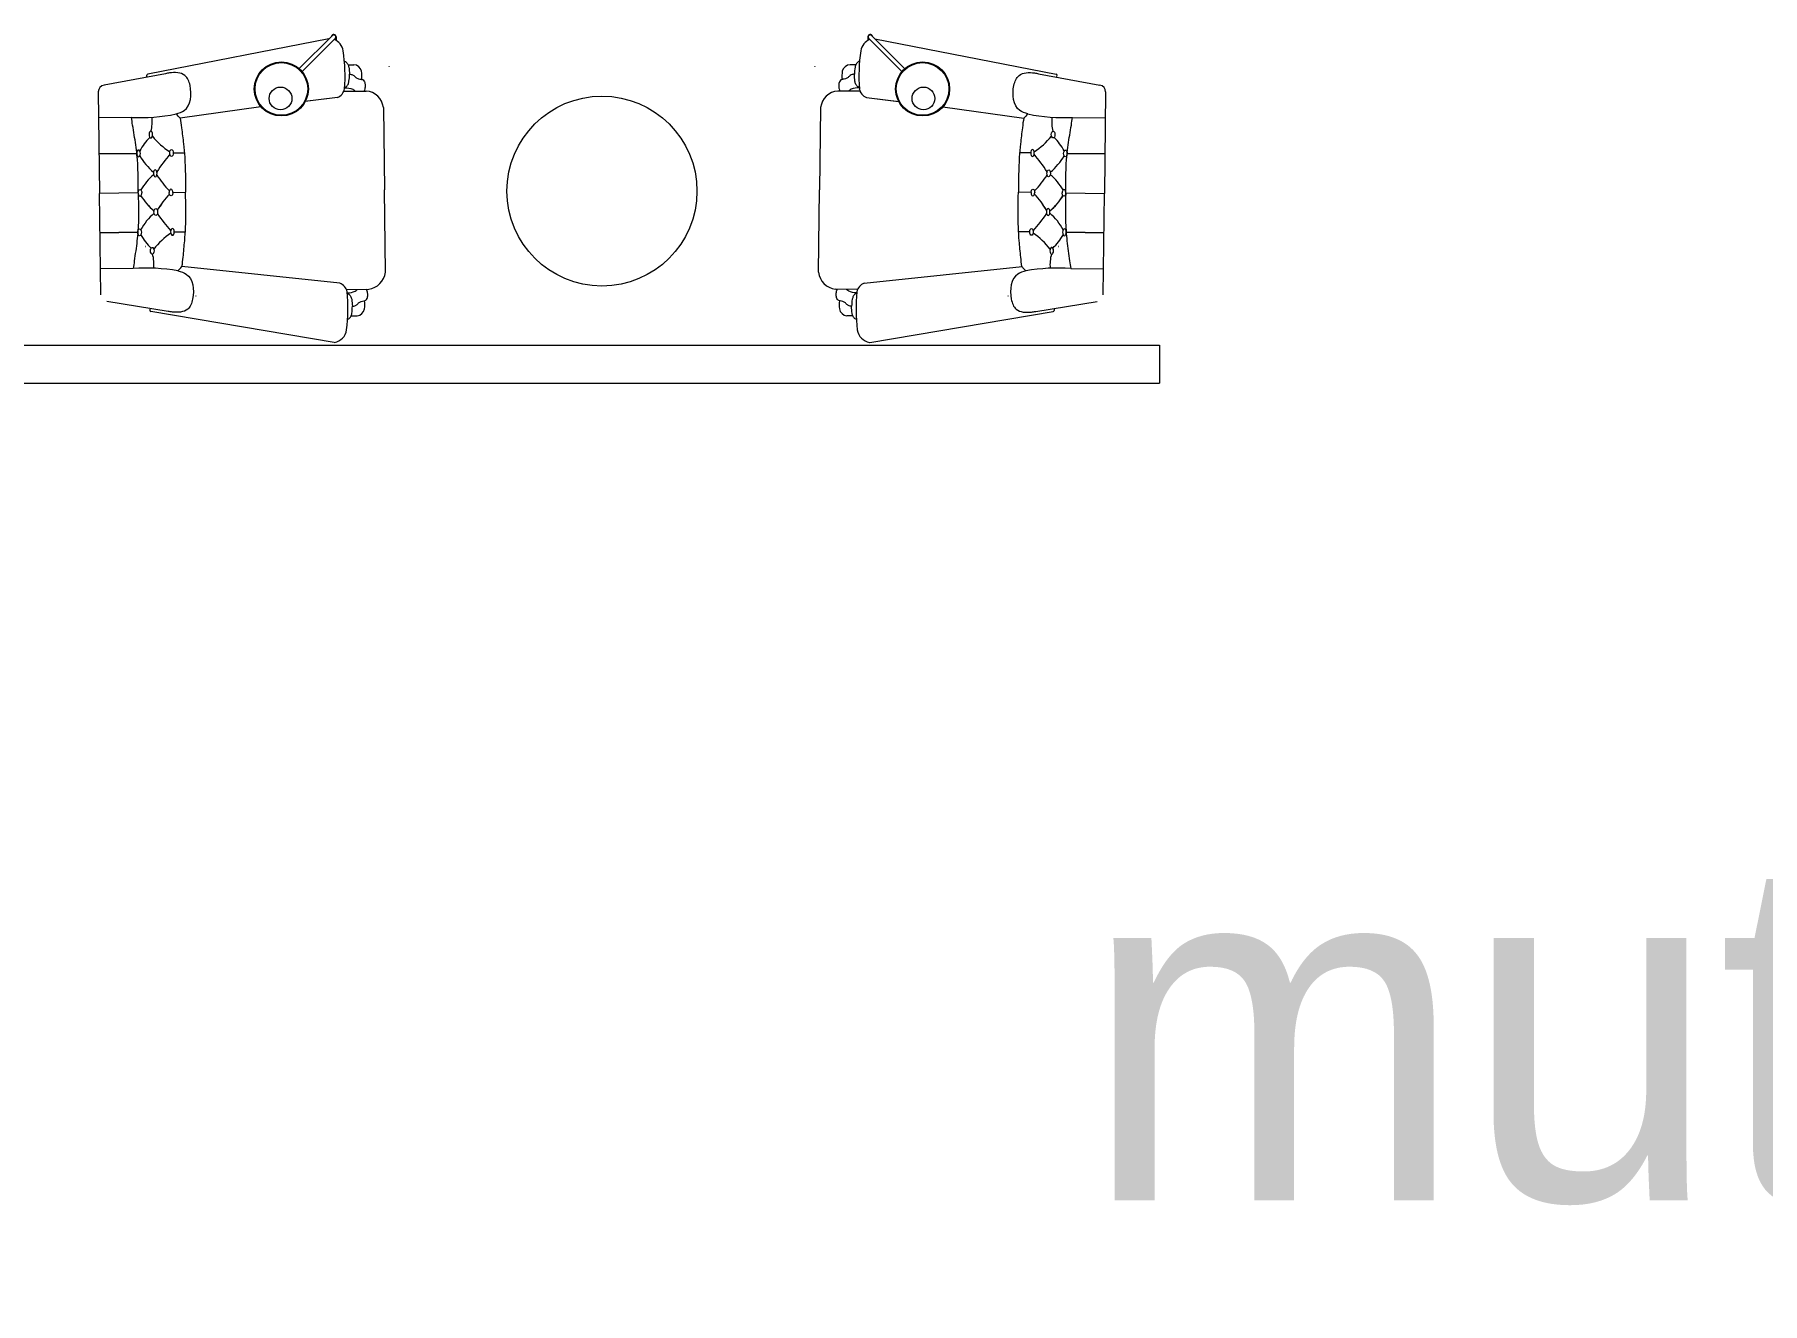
# Model space of a CAD drawing. Header units: centimetres. Extents: x -72470 to -43129, y -18750 to -16337.
# Drawn here: x -54986.4 to -54531.6, y -18641.7 to -18307.6 of the extents above; entities that cross this region are included whole.
import ezdxf

# ---------------------------------------------------------------- set-up
doc = ezdxf.new("R2010")
doc.units = ezdxf.units.CM
doc.header["$MEASUREMENT"] = 0
doc.linetypes.add('DUZ', pattern=[0])
doc.layers.get('0').update_dxf_attribs({"linetype": 'DUZ', "lineweight": 0})
doc.layers.add('TEFRIS', color=30, linetype='Continuous', lineweight=9)
doc.styles.add('TAKSİM', font='GOTHIC.TTF', dxfattribs={"height": 20})

msp = doc.modelspace()

# ---------------------------------------------------------------- linework, layer by layer
at = {"layer": 'TEFRIS', "color": 0, "linetype": 'Continuous'}
for p, q in [((-54908.91, -18308.77), (-54956.61, -18318.04)), ((-54916.81, -18316.66), (-54908.02, -18307.87)), ((-54916.05, -18317.41), (-54907.26, -18308.63)), ((-54907.03, -18308.23), (-54907.02, -18309.2)), ((-54767.09, -18308.23), (-54767.1, -18309.2)), ((-54758.06, -18317.41), (-54766.85, -18308.63)), ((-54757.31, -18316.66), (-54766.1, -18307.87)), ((-54765.2, -18308.77), (-54717.51, -18318.04)), ((-54951.97, -18317.94), (-54968.11, -18320.97)), ((-54956.82, -18318.65), (-54956.82, -18318.3)), ((-54903.87, -18315.59), (-54902.35, -18315.58)), ((-54903.87, -18315.59), (-54902.35, -18315.58)), ((-54893.08, -18316.01), (-54893.1, -18315.99)), ((-54893.1, -18315.99), (-54893.08, -18316.01)), ((-54781.04, -18316.01), (-54781.02, -18315.99)), ((-54781.02, -18315.99), (-54781.04, -18316.01)), ((-54770.24, -18315.59), (-54771.77, -18315.58)), ((-54770.24, -18315.59), (-54771.77, -18315.58)), ((-54722.14, -18317.94), (-54706.01, -18320.97)), ((-54717.3, -18318.65), (-54717.29, -18318.3)), ((-54969.63, -18322.75), (-54969.33, -18349.45)), ((-54905, -18322.57), (-54899.1, -18322.5)), ((-54905, -18322.57), (-54899.1, -18322.5)), ((-54769.12, -18322.57), (-54775.01, -18322.5)), ((-54769.12, -18322.57), (-54775.01, -18322.5)), ((-54704.49, -18322.75), (-54704.78, -18349.45)), ((-54926.81, -18326.63), (-54948.09, -18329.63)), ((-54906.68, -18324.25), (-54915.24, -18325.26)), ((-54906.68, -18324.25), (-54915.14, -18325.25)), ((-54894.6, -18326.81), (-54894.34, -18348.53)), ((-54894.6, -18326.81), (-54894.34, -18348.53)), ((-54779.51, -18326.81), (-54779.78, -18348.53)), ((-54779.51, -18326.81), (-54779.78, -18348.53)), ((-54767.43, -18324.25), (-54758.88, -18325.26)), ((-54767.43, -18324.25), (-54758.97, -18325.25)), ((-54747.31, -18326.63), (-54726.02, -18329.63)), ((-54960.93, -18329.46), (-54969.58, -18329.57)), ((-54713.19, -18329.46), (-54704.54, -18329.57)), ((-54969.46, -18339.06), (-54959.48, -18338.94)), ((-54959.49, -18338.94), (-54969.46, -18339.06)), ((-54949.9, -18338.82), (-54946.97, -18338.78)), ((-54724.22, -18338.82), (-54727.14, -18338.78)), ((-54704.66, -18339.06), (-54714.63, -18338.94)), ((-54714.63, -18338.94), (-54704.66, -18339.06)), ((-54959.12, -18349.32), (-54969.33, -18349.45)), ((-54959.12, -18349.32), (-54969.33, -18349.45)), ((-54959.12, -18349.32), (-54969.33, -18349.45)), ((-54959.12, -18349.32), (-54969.33, -18349.45)), ((-54959.12, -18349.32), (-54969.33, -18349.45)), ((-54959.12, -18349.32), (-54969.33, -18349.45)), ((-54959.12, -18349.32), (-54969.33, -18349.45)), ((-54959.12, -18349.32), (-54969.33, -18349.45)), ((-54959.12, -18349.32), (-54969.33, -18349.45)), ((-54959.12, -18349.32), (-54969.33, -18349.45)), ((-54959.12, -18349.32), (-54969.33, -18349.45)), ((-54959.12, -18349.32), (-54969.33, -18349.45)), ((-54959.12, -18349.32), (-54969.33, -18349.45)), ((-54959.12, -18349.32), (-54969.33, -18349.45)), ((-54959.12, -18349.32), (-54969.33, -18349.45)), ((-54959.12, -18349.32), (-54969.33, -18349.45)), ((-54968.97, -18376.14), (-54969.33, -18349.45)), ((-54950.01, -18349.21), (-54946.66, -18349.17)), ((-54950.01, -18349.21), (-54946.66, -18349.17)), ((-54950.01, -18349.21), (-54946.66, -18349.17)), ((-54950.01, -18349.21), (-54946.66, -18349.17)), ((-54894.07, -18370.24), (-54894.34, -18348.53)), ((-54894.07, -18370.24), (-54894.34, -18348.53)), ((-54780.05, -18370.24), (-54779.78, -18348.53)), ((-54780.05, -18370.24), (-54779.78, -18348.53)), ((-54724.11, -18349.21), (-54727.46, -18349.17)), ((-54724.11, -18349.21), (-54727.46, -18349.17)), ((-54724.11, -18349.21), (-54727.46, -18349.17)), ((-54724.11, -18349.21), (-54727.46, -18349.17)), ((-54715, -18349.32), (-54704.78, -18349.45)), ((-54715, -18349.32), (-54704.78, -18349.45)), ((-54715, -18349.32), (-54704.78, -18349.45)), ((-54715, -18349.32), (-54704.78, -18349.45)), ((-54715, -18349.32), (-54704.78, -18349.45)), ((-54715, -18349.32), (-54704.78, -18349.45)), ((-54715, -18349.32), (-54704.78, -18349.45)), ((-54715, -18349.32), (-54704.78, -18349.45)), ((-54715, -18349.32), (-54704.78, -18349.45)), ((-54715, -18349.32), (-54704.78, -18349.45)), ((-54715, -18349.32), (-54704.78, -18349.45)), ((-54715, -18349.32), (-54704.78, -18349.45)), ((-54715, -18349.32), (-54704.78, -18349.45)), ((-54715, -18349.32), (-54704.78, -18349.45)), ((-54715, -18349.32), (-54704.78, -18349.45)), ((-54715, -18349.32), (-54704.78, -18349.45)), ((-54705.15, -18376.14), (-54704.78, -18349.45)), ((-54969.2, -18359.83), (-54959.23, -18359.71)), ((-54959.23, -18359.71), (-54969.2, -18359.83)), ((-54957.18, -18363.46), (-54957.15, -18363.46)), ((-54957.15, -18363.46), (-54957.18, -18363.46)), ((-54949.64, -18359.59), (-54946.72, -18359.56)), ((-54724.47, -18359.59), (-54727.4, -18359.56)), ((-54716.93, -18363.46), (-54716.97, -18363.46)), ((-54716.97, -18363.46), (-54716.93, -18363.46)), ((-54704.91, -18359.83), (-54714.89, -18359.71)), ((-54714.88, -18359.71), (-54704.91, -18359.83)), ((-54960.44, -18369.22), (-54969.09, -18369.32)), ((-54906.08, -18373.1), (-54947.61, -18368.74)), ((-54768.03, -18373.1), (-54726.5, -18368.74)), ((-54713.68, -18369.22), (-54705.03, -18369.32)), ((-54943.95, -18376.5), (-54943.92, -18376.47)), ((-54943.92, -18376.47), (-54943.95, -18376.5)), ((-54904.35, -18374.73), (-54898.46, -18374.66)), ((-54769.76, -18374.73), (-54775.65, -18374.66)), ((-54730.17, -18376.5), (-54730.19, -18376.47)), ((-54730.19, -18376.47), (-54730.17, -18376.5)), ((-54951.2, -18380.52), (-54967.41, -18377.88)), ((-54956.07, -18379.93), (-54956.06, -18380.28)), ((-54907.53, -18388.69), (-54955.84, -18380.54)), ((-54903.06, -18381.68), (-54901.53, -18381.66)), ((-54771.05, -18381.68), (-54772.58, -18381.66)), ((-54766.59, -18388.69), (-54718.28, -18380.54)), ((-54722.91, -18380.52), (-54706.71, -18377.88)), ((-54718.05, -18379.93), (-54718.05, -18380.28)), ((-55226.29, -18389.44), (-54690.29, -18389.44)), ((-54690.29, -18389.44), (-54690.29, -18399.44)), ((-55226.29, -18399.44), (-54690.29, -18399.44))]:
    msp.add_line(p, q, dxfattribs=at)
for centre, radius in [((-54921.45, -18321.96), 7.11), ((-54921.45, -18321.96), 6.93), ((-54752.67, -18321.96), 7.11), ((-54752.67, -18321.96), 6.93), ((-54921.67, -18324.46), 3), ((-54752.44, -18324.46), 3), ((-54837.06, -18348.85), 25)]:
    msp.add_circle(centre, radius, dxfattribs=at)
for centre, radius, start, end in [((-54907.64, -18308.24), 0.61, 287.5558, 165.394), ((-54907.64, -18308.25), 0.533, 314.9662, 134.9662), ((-54908.99, -18312.54), 3.88, 9.2911, 68.3644), ((-54765.12, -18312.54), 3.88, 111.6356, 170.7089), ((-54766.48, -18308.24), 0.61, 14.606, 252.4442), ((-54766.48, -18308.25), 0.533, 45.0338, 225.0338), ((-54951.3, -18318.66), 46.62, 355.9589, 8.3194), ((-54951.3, -18318.66), 46.62, 355.9589, 8.3194), ((-54722.81, -18318.66), 46.62, 171.6806, 184.0411), ((-54722.81, -18318.66), 46.62, 171.6806, 184.0411), ((-54956.56, -18318.3), 0.267, 100.1331, 180.7043), ((-54902.44, -18317.75), 2.17, 11.9033, 87.5815), ((-54902.44, -18317.75), 2.17, 11.9033, 87.5815), ((-54906.9, -18318.45), 6.68, 351.5022, 9.9063), ((-54906.9, -18318.45), 6.68, 351.5022, 9.9063), ((-54767.22, -18318.45), 6.68, 170.0937, 188.4978), ((-54767.22, -18318.45), 6.68, 170.0937, 188.4978), ((-54771.68, -18317.75), 2.17, 92.4185, 168.0967), ((-54771.68, -18317.75), 2.17, 92.4185, 168.0967), ((-54717.56, -18318.3), 0.267, 359.2957, 79.8669), ((-54967.85, -18322.73), 1.78, 98.3265, 180.6304), ((-54907.95, -18321.28), 3.22, 293.111, 348.2068), ((-54907.95, -18321.28), 3.22, 293.111, 348.2068), ((-54899.54, -18327.46), 4.98, 7.5422, 84.9386), ((-54899.54, -18327.46), 4.98, 7.5422, 84.9386), ((-54774.57, -18327.46), 4.98, 95.0614, 172.4578), ((-54774.57, -18327.46), 4.98, 95.0614, 172.4578), ((-54766.17, -18321.28), 3.22, 191.7932, 246.889), ((-54766.17, -18321.28), 3.22, 191.7932, 246.889), ((-54706.27, -18322.73), 1.78, 359.3696, 81.6735), ((-54958.82, -18280.5), 49.01, 267.5389, 281.359), ((-54965.21, -18330.62), 9.77, 345.2747, 7.1594), ((-54958.84, -18339.24), 14.41, 41.808, 47.8629), ((-54715.28, -18339.24), 14.41, 132.1371, 138.192), ((-54715.3, -18280.5), 49.01, 258.641, 272.4611), ((-54708.91, -18330.62), 9.77, 172.8406, 194.7253), ((-54945.85, -18345.04), 14.52, 134.7045, 152.2957), ((-54939.05, -18320.96), 21.15, 219.4474, 236.1878), ((-54735.07, -18320.96), 21.15, 303.8122, 320.5526), ((-54728.27, -18345.04), 14.52, 27.7043, 45.2955), ((-54946, -18332.51), 14.52, 209.1128, 231.3542), ((-54921.22, -18364.7), 39.08, 139.1846, 147.5899), ((-54752.89, -18364.7), 39.08, 32.4101, 40.8154), ((-54728.12, -18332.51), 14.52, 308.6458, 330.8872), ((-54945.87, -18355.58), 14.37, 129.7428, 150.7648), ((-54934.7, -18332.66), 22.87, 211.4727, 224.9047), ((-54739.41, -18332.66), 22.87, 315.0953, 328.5273), ((-54728.24, -18355.58), 14.37, 29.2352, 50.2572), ((-54945.88, -18342.71), 14.52, 210.4422, 231.3542), ((-54946.03, -18342.74), 14.37, 210.6437, 231.6657), ((-54934.04, -18365.47), 23.12, 136.7755, 150.1355), ((-54934.3, -18365.38), 22.87, 136.5038, 149.9358), ((-54740.07, -18365.47), 23.12, 29.8645, 43.2245), ((-54739.82, -18365.38), 22.87, 30.0642, 43.4962), ((-54728.24, -18342.71), 14.52, 308.6458, 329.5578), ((-54728.08, -18342.74), 14.37, 308.3343, 329.3563), ((-54945.59, -18365.81), 14.52, 130.0543, 152.2957), ((-54921.61, -18333.01), 39.08, 213.8186, 222.224), ((-54752.5, -18333.01), 39.08, 317.776, 326.1814), ((-54728.52, -18365.81), 14.52, 27.7043, 49.9457), ((-54945.75, -18353.28), 14.52, 209.1128, 226.704), ((-54938.36, -18377.18), 21.15, 125.2207, 141.9611), ((-54735.76, -18377.18), 21.15, 38.0389, 54.7793), ((-54728.37, -18353.28), 14.52, 313.296, 330.8872), ((-54964.74, -18368.17), 9.77, 354.2491, 16.1339), ((-54709.37, -18368.17), 9.77, 163.8661, 185.7509), ((-54957.13, -18418.12), 49.01, 80.0496, 93.8697), ((-54958.59, -18359.4), 14.41, 313.5456, 319.6005), ((-54899.02, -18369.71), 4.98, 276.4699, 353.8663), ((-54775.09, -18369.71), 4.98, 186.1337, 263.5301), ((-54715.53, -18359.4), 14.41, 220.3995, 226.4544), ((-54716.99, -18418.12), 49.01, 86.1303, 99.9504), ((-54907.27, -18376.09), 3.22, 13.2017, 68.2975), ((-54950.55, -18379.79), 46.62, 353.0891, 5.4496), ((-54723.57, -18379.79), 46.62, 174.5504, 186.9109), ((-54766.84, -18376.09), 3.22, 111.7025, 166.7983), ((-54955.8, -18380.27), 0.267, 180.7043, 261.2754), ((-54901.68, -18379.49), 2.17, 273.827, 349.5052), ((-54906.15, -18378.9), 6.68, 351.5022, 9.9063), ((-54767.96, -18378.9), 6.68, 170.0937, 188.4978), ((-54772.44, -18379.49), 2.17, 190.4948, 266.173), ((-54718.32, -18380.27), 0.267, 278.7246, 359.2957), ((-54908.1, -18384.86), 3.88, 279.319, 352.1174), ((-54766.01, -18384.86), 3.88, 187.8826, 260.681)]:
    msp.add_arc(centre, radius, start, end, dxfattribs=at)
at = {"layer": 'TEFRIS', "color": 0, "linetype": 'Continuous', "extrusion": (0, 0, -1)}
for centre, major_axis in [((-54955.8, -18333.98), (-0.011, 0.891)), ((-54959.02, -18338.93), (-0.011, 0.891)), ((-54723.75, -18338.83), (0.011, 0.891)), ((-54954.63, -18344.18), (-0.011, 0.891)), ((-54719.61, -18354.35), (-0.011, -0.891)), ((-54950.11, -18359.6), (0.011, -0.891)), ((-54715.35, -18359.71), (-0.011, -0.891)), ((-54718.69, -18364.57), (-0.011, -0.891))]:
    msp.add_ellipse(centre, major_axis=major_axis, ratio=0.528462, dxfattribs=at)
at = {"layer": 'TEFRIS', "color": 0, "linetype": 'Continuous'}
for centre, major_axis in [((-54718.32, -18333.98), (0.011, 0.891)), ((-54950.37, -18338.83), (-0.011, 0.891)), ((-54715.1, -18338.93), (0.011, 0.891)), ((-54719.49, -18344.18), (0.011, 0.891)), ((-54954.5, -18354.35), (0.011, -0.891)), ((-54958.76, -18359.71), (0.011, -0.891)), ((-54724, -18359.6), (-0.011, -0.891)), ((-54955.42, -18364.57), (0.011, -0.891))]:
    msp.add_ellipse(centre, major_axis=major_axis, ratio=0.528462, dxfattribs=at)
at = {"layer": 'TEFRIS', "color": 0, "linetype": 'Continuous', "extrusion": (0, 0, -1)}
for centre, major_axis in [((-54958.65, -18349.32), (-0.011, 0.891)), ((-54958.65, -18349.32), (-0.011, 0.891)), ((-54950.48, -18349.22), (0.011, -0.891)), ((-54950.48, -18349.22), (0.011, -0.891)), ((-54723.64, -18349.22), (0.011, 0.891)), ((-54723.64, -18349.22), (0.011, 0.891)), ((-54715.47, -18349.32), (-0.011, -0.891)), ((-54715.47, -18349.32), (-0.011, -0.891))]:
    msp.add_ellipse(centre, major_axis=major_axis, ratio=0.528462, start_param=4.712389, end_param=7.853982, dxfattribs=at)
at = {"layer": 'TEFRIS', "color": 0, "linetype": 'Continuous'}
for centre, major_axis in [((-54958.65, -18349.32), (0.011, -0.891)), ((-54958.65, -18349.32), (0.011, -0.891)), ((-54950.48, -18349.22), (-0.011, 0.891)), ((-54950.48, -18349.22), (-0.011, 0.891)), ((-54723.64, -18349.22), (-0.011, -0.891)), ((-54723.64, -18349.22), (-0.011, -0.891)), ((-54715.47, -18349.32), (0.011, 0.891)), ((-54715.47, -18349.32), (0.011, 0.891))]:
    msp.add_ellipse(centre, major_axis=major_axis, ratio=0.528462, start_param=4.712389, end_param=7.853982, dxfattribs=at)
for points in [[(-54949.17, -18328.55), (-54947, -18327.63), (-54945.48, -18321.03), (-54946.84, -18318.4), (-54950.9, -18317.75), (-54951.97, -18317.94)], [(-54724.95, -18328.55), (-54727.11, -18327.63), (-54728.64, -18321.03), (-54727.27, -18318.4), (-54723.22, -18317.75), (-54722.14, -18317.94)], [(-54948.66, -18369.84), (-54946.47, -18370.71), (-54944.79, -18377.27), (-54946.09, -18379.94), (-54950.12, -18380.69), (-54951.2, -18380.52)], [(-54725.46, -18369.84), (-54727.64, -18370.71), (-54729.33, -18377.27), (-54728.03, -18379.94), (-54723.99, -18380.69), (-54722.91, -18380.52)]]:
    msp.add_spline(points, degree=3, dxfattribs=at)
for points, knots in [([(-54904.85, -18314.66), (-54904.76, -18314.69), (-54904.39, -18314.83), (-54903.9, -18315.38), (-54903.58, -18316.55), (-54903.54, -18317.46), (-54903.51, -18318.08)], [0.35656, 0.35656, 0.35656, 0.35656, 0.689135, 1.682823, 2.666935, 4.752611, 4.752611, 4.752611, 4.752611]), ([(-54904.85, -18314.66), (-54904.76, -18314.69), (-54904.39, -18314.83), (-54903.9, -18315.38), (-54903.58, -18316.55), (-54903.54, -18317.46), (-54903.51, -18318.08)], [0.35656, 0.35656, 0.35656, 0.35656, 0.689135, 1.682823, 2.666935, 4.752611, 4.752611, 4.752611, 4.752611]), ([(-54904.75, -18321.53), (-54904.66, -18321.5), (-54904.31, -18321.35), (-54903.84, -18320.79), (-54903.54, -18319.61), (-54903.52, -18318.7), (-54903.51, -18318.08)], [0.372389, 0.372389, 0.372389, 0.372389, 0.689135, 1.682823, 2.666935, 4.752611, 4.752611, 4.752611, 4.752611]), ([(-54904.75, -18321.53), (-54904.66, -18321.5), (-54904.31, -18321.35), (-54903.84, -18320.79), (-54903.54, -18319.61), (-54903.52, -18318.7), (-54903.51, -18318.08)], [0.372389, 0.372389, 0.372389, 0.372389, 0.689135, 1.682823, 2.666935, 4.752611, 4.752611, 4.752611, 4.752611]), ([(-54903.51, -18318.08), (-54903.22, -18318.1), (-54902.71, -18318.16), (-54902.09, -18318.64), (-54901.67, -18319.13), (-54901.05, -18319.33), (-54900.62, -18319.38), (-54900.34, -18319.43), (-54900.29, -18319.44)], [0.305843, 0.305843, 0.305843, 0.305843, 1.255346, 2.040427, 2.89202, 3.384438, 4.174918, 4.355007, 4.355007, 4.355007, 4.355007]), ([(-54903.51, -18318.08), (-54903.22, -18318.1), (-54902.71, -18318.16), (-54902.09, -18318.64), (-54901.67, -18319.13), (-54901.05, -18319.33), (-54900.62, -18319.38), (-54900.34, -18319.43), (-54900.29, -18319.44)], [0.305843, 0.305843, 0.305843, 0.305843, 1.255346, 2.040427, 2.89202, 3.384438, 4.174918, 4.355007, 4.355007, 4.355007, 4.355007]), ([(-54770.6, -18318.08), (-54770.89, -18318.1), (-54771.41, -18318.16), (-54772.03, -18318.64), (-54772.45, -18319.13), (-54773.06, -18319.33), (-54773.49, -18319.38), (-54773.78, -18319.43), (-54773.83, -18319.44)], [0.305843, 0.305843, 0.305843, 0.305843, 1.255346, 2.040427, 2.89202, 3.384438, 4.174918, 4.355007, 4.355007, 4.355007, 4.355007]), ([(-54770.6, -18318.08), (-54770.89, -18318.1), (-54771.41, -18318.16), (-54772.03, -18318.64), (-54772.45, -18319.13), (-54773.06, -18319.33), (-54773.49, -18319.38), (-54773.78, -18319.43), (-54773.83, -18319.44)], [0.305843, 0.305843, 0.305843, 0.305843, 1.255346, 2.040427, 2.89202, 3.384438, 4.174918, 4.355007, 4.355007, 4.355007, 4.355007]), ([(-54769.27, -18314.66), (-54769.36, -18314.69), (-54769.73, -18314.83), (-54770.21, -18315.38), (-54770.54, -18316.55), (-54770.58, -18317.46), (-54770.6, -18318.08)], [0.35656, 0.35656, 0.35656, 0.35656, 0.689135, 1.682823, 2.666935, 4.752611, 4.752611, 4.752611, 4.752611]), ([(-54769.27, -18314.66), (-54769.36, -18314.69), (-54769.73, -18314.83), (-54770.21, -18315.38), (-54770.54, -18316.55), (-54770.58, -18317.46), (-54770.6, -18318.08)], [0.35656, 0.35656, 0.35656, 0.35656, 0.689135, 1.682823, 2.666935, 4.752611, 4.752611, 4.752611, 4.752611]), ([(-54769.36, -18321.53), (-54769.45, -18321.5), (-54769.81, -18321.35), (-54770.28, -18320.79), (-54770.58, -18319.61), (-54770.59, -18318.7), (-54770.6, -18318.08)], [0.372389, 0.372389, 0.372389, 0.372389, 0.689135, 1.682823, 2.666935, 4.752611, 4.752611, 4.752611, 4.752611]), ([(-54769.36, -18321.53), (-54769.45, -18321.5), (-54769.81, -18321.35), (-54770.28, -18320.79), (-54770.58, -18319.61), (-54770.59, -18318.7), (-54770.6, -18318.08)], [0.372389, 0.372389, 0.372389, 0.372389, 0.689135, 1.682823, 2.666935, 4.752611, 4.752611, 4.752611, 4.752611]), ([(-54904.76, -18321.66), (-54904.02, -18321.65), (-54903.07, -18321.74), (-54902.24, -18322.31), (-54902.04, -18322.51), (-54902.01, -18322.54)], [1.067319, 1.067319, 1.067319, 1.067319, 3.490275, 4.275356, 4.417413, 4.417413, 4.417413, 4.417413]), ([(-54904.76, -18321.66), (-54904.02, -18321.65), (-54903.07, -18321.74), (-54902.24, -18322.31), (-54902.04, -18322.51), (-54902.01, -18322.54)], [1.067319, 1.067319, 1.067319, 1.067319, 3.490275, 4.275356, 4.417413, 4.417413, 4.417413, 4.417413]), ([(-54900.29, -18319.44), (-54900.17, -18319.48), (-54899.86, -18319.6), (-54899.48, -18320.16), (-54899.34, -18320.99), (-54899.44, -18321.82), (-54899.57, -18322.33), (-54899.65, -18322.51)], [0, 0, 0, 0, 0.427423, 1.095062, 2.135609, 3.247139, 3.888617, 3.888617, 3.888617, 3.888617]), ([(-54900.29, -18319.44), (-54900.17, -18319.48), (-54899.86, -18319.6), (-54899.48, -18320.16), (-54899.34, -18320.99), (-54899.44, -18321.82), (-54899.57, -18322.33), (-54899.65, -18322.51)], [0, 0, 0, 0, 0.427423, 1.095062, 2.135609, 3.247139, 3.888617, 3.888617, 3.888617, 3.888617]), ([(-54773.83, -18319.44), (-54773.95, -18319.48), (-54774.26, -18319.6), (-54774.63, -18320.16), (-54774.78, -18320.99), (-54774.68, -18321.82), (-54774.55, -18322.33), (-54774.47, -18322.51)], [0, 0, 0, 0, 0.427423, 1.095062, 2.135609, 3.247139, 3.888617, 3.888617, 3.888617, 3.888617]), ([(-54773.83, -18319.44), (-54773.95, -18319.48), (-54774.26, -18319.6), (-54774.63, -18320.16), (-54774.78, -18320.99), (-54774.68, -18321.82), (-54774.55, -18322.33), (-54774.47, -18322.51)], [0, 0, 0, 0, 0.427423, 1.095062, 2.135609, 3.247139, 3.888617, 3.888617, 3.888617, 3.888617]), ([(-54769.35, -18321.66), (-54770.1, -18321.65), (-54771.05, -18321.74), (-54771.87, -18322.31), (-54772.07, -18322.51), (-54772.1, -18322.54)], [1.067319, 1.067319, 1.067319, 1.067319, 3.490275, 4.275356, 4.417413, 4.417413, 4.417413, 4.417413]), ([(-54769.35, -18321.66), (-54770.1, -18321.65), (-54771.05, -18321.74), (-54771.87, -18322.31), (-54772.07, -18322.51), (-54772.1, -18322.54)], [1.067319, 1.067319, 1.067319, 1.067319, 3.490275, 4.275356, 4.417413, 4.417413, 4.417413, 4.417413]), ([(-54959.12, -18349.32), (-54959.12, -18345.96), (-54959.12, -18341.74), (-54959.86, -18335.8), (-54960.44, -18332.55), (-54960.8, -18330.13), (-54960.93, -18329.46)], [0, 0, 0, 0, 11.31753, 14.215288, 20.189944, 22.471644, 22.471644, 22.471644, 22.471644]), ([(-54948.09, -18329.63), (-54947.91, -18330.46), (-54947.65, -18332.74), (-54947.2, -18336.17), (-54946.7, -18341.84), (-54946.67, -18346.09), (-54946.66, -18349.17)], [7.842946, 7.842946, 7.842946, 7.842946, 10.726144, 15.564237, 19.542398, 29.913928, 29.913928, 29.913928, 29.913928]), ([(-54726.02, -18329.63), (-54726.21, -18330.46), (-54726.46, -18332.74), (-54726.92, -18336.17), (-54727.42, -18341.84), (-54727.44, -18346.09), (-54727.46, -18349.17)], [7.842946, 7.842946, 7.842946, 7.842946, 10.726144, 15.564237, 19.542398, 29.913928, 29.913928, 29.913928, 29.913928]), ([(-54715, -18349.32), (-54714.99, -18345.96), (-54714.99, -18341.74), (-54714.26, -18335.8), (-54713.68, -18332.55), (-54713.31, -18330.13), (-54713.19, -18329.46)], [0, 0, 0, 0, 11.31753, 14.215288, 20.189944, 22.471644, 22.471644, 22.471644, 22.471644]), ([(-54959.12, -18349.32), (-54959.04, -18352.69), (-54958.94, -18356.92), (-54959.52, -18362.89), (-54960.02, -18366.15), (-54960.33, -18368.56), (-54960.43, -18369.22)], [0, 0, 0, 0, 11.358421, 14.256179, 20.230836, 22.470635, 22.470635, 22.470635, 22.470635]), ([(-54947.61, -18368.74), (-54947.45, -18367.91), (-54947.25, -18365.65), (-54946.88, -18362.21), (-54946.51, -18356.52), (-54946.6, -18352.26), (-54946.66, -18349.17)], [7.883801, 7.883801, 7.883801, 7.883801, 10.726144, 15.564237, 19.542398, 29.954825, 29.954825, 29.954825, 29.954825]), ([(-54726.51, -18368.74), (-54726.67, -18367.91), (-54726.87, -18365.65), (-54727.24, -18362.21), (-54727.6, -18356.52), (-54727.52, -18352.26), (-54727.46, -18349.17)], [7.883801, 7.883801, 7.883801, 7.883801, 10.726144, 15.564237, 19.542398, 29.954825, 29.954825, 29.954825, 29.954825]), ([(-54715, -18349.32), (-54715.08, -18352.69), (-54715.18, -18356.92), (-54714.59, -18362.89), (-54714.1, -18366.15), (-54713.79, -18368.56), (-54713.69, -18369.22)], [0, 0, 0, 0, 11.358421, 14.256179, 20.230836, 22.470635, 22.470635, 22.470635, 22.470635]), ([(-54904.1, -18375.64), (-54903.36, -18375.63), (-54902.41, -18375.52), (-54901.6, -18374.92), (-54901.4, -18374.73), (-54901.37, -18374.69)], [1.067319, 1.067319, 1.067319, 1.067319, 3.490275, 4.275356, 4.417413, 4.417413, 4.417413, 4.417413]), ([(-54904.08, -18375.77), (-54904, -18375.8), (-54903.64, -18375.94), (-54903.15, -18376.49), (-54902.83, -18377.66), (-54902.79, -18378.57), (-54902.76, -18379.19)], [0.372389, 0.372389, 0.372389, 0.372389, 0.689135, 1.682823, 2.666935, 4.752611, 4.752611, 4.752611, 4.752611]), ([(-54899.57, -18377.75), (-54899.45, -18377.7), (-54899.14, -18377.58), (-54898.78, -18377.01), (-54898.66, -18376.17), (-54898.78, -18375.35), (-54898.93, -18374.84), (-54899, -18374.67)], [0, 0, 0, 0, 0.427423, 1.095062, 2.135609, 3.247139, 3.888617, 3.888617, 3.888617, 3.888617]), ([(-54774.55, -18377.75), (-54774.67, -18377.7), (-54774.97, -18377.58), (-54775.33, -18377.01), (-54775.45, -18376.17), (-54775.34, -18375.35), (-54775.19, -18374.84), (-54775.11, -18374.67)], [0, 0, 0, 0, 0.427423, 1.095062, 2.135609, 3.247139, 3.888617, 3.888617, 3.888617, 3.888617]), ([(-54770.02, -18375.64), (-54770.76, -18375.63), (-54771.71, -18375.52), (-54772.52, -18374.92), (-54772.72, -18374.73), (-54772.75, -18374.69)], [1.067319, 1.067319, 1.067319, 1.067319, 3.490275, 4.275356, 4.417413, 4.417413, 4.417413, 4.417413]), ([(-54770.03, -18375.77), (-54770.12, -18375.8), (-54770.48, -18375.94), (-54770.97, -18376.49), (-54771.29, -18377.66), (-54771.33, -18378.57), (-54771.35, -18379.19)], [0.372389, 0.372389, 0.372389, 0.372389, 0.689135, 1.682823, 2.666935, 4.752611, 4.752611, 4.752611, 4.752611]), ([(-54904.01, -18382.64), (-54903.92, -18382.61), (-54903.56, -18382.46), (-54903.08, -18381.9), (-54902.79, -18380.72), (-54902.77, -18379.81), (-54902.76, -18379.19)], [0.35656, 0.35656, 0.35656, 0.35656, 0.689135, 1.682823, 2.666935, 4.752611, 4.752611, 4.752611, 4.752611]), ([(-54902.76, -18379.19), (-54902.47, -18379.17), (-54901.96, -18379.09), (-54901.35, -18378.59), (-54900.94, -18378.09), (-54900.33, -18377.87), (-54899.9, -18377.82), (-54899.62, -18377.76), (-54899.57, -18377.75)], [0.305843, 0.305843, 0.305843, 0.305843, 1.255346, 2.040427, 2.89202, 3.384438, 4.174918, 4.355007, 4.355007, 4.355007, 4.355007]), ([(-54771.35, -18379.19), (-54771.64, -18379.17), (-54772.15, -18379.09), (-54772.77, -18378.59), (-54773.17, -18378.09), (-54773.78, -18377.87), (-54774.21, -18377.82), (-54774.49, -18377.76), (-54774.55, -18377.75)], [0.305843, 0.305843, 0.305843, 0.305843, 1.255346, 2.040427, 2.89202, 3.384438, 4.174918, 4.355007, 4.355007, 4.355007, 4.355007]), ([(-54770.1, -18382.64), (-54770.2, -18382.61), (-54770.56, -18382.46), (-54771.03, -18381.9), (-54771.33, -18380.72), (-54771.34, -18379.81), (-54771.35, -18379.19)], [0.35656, 0.35656, 0.35656, 0.35656, 0.689135, 1.682823, 2.666935, 4.752611, 4.752611, 4.752611, 4.752611])]:
    msp.add_open_spline(points, degree=3, knots=knots, dxfattribs=at)

# ---------------------------------------------------------------- texts
at = {"style": 'TAKSİM'}
msp.add_text('mutfak elektrik tesisatı planı', height=90, dxfattribs=at).set_placement((-54710.47, -18614.59))

doc.saveas('drawing.dxf')
